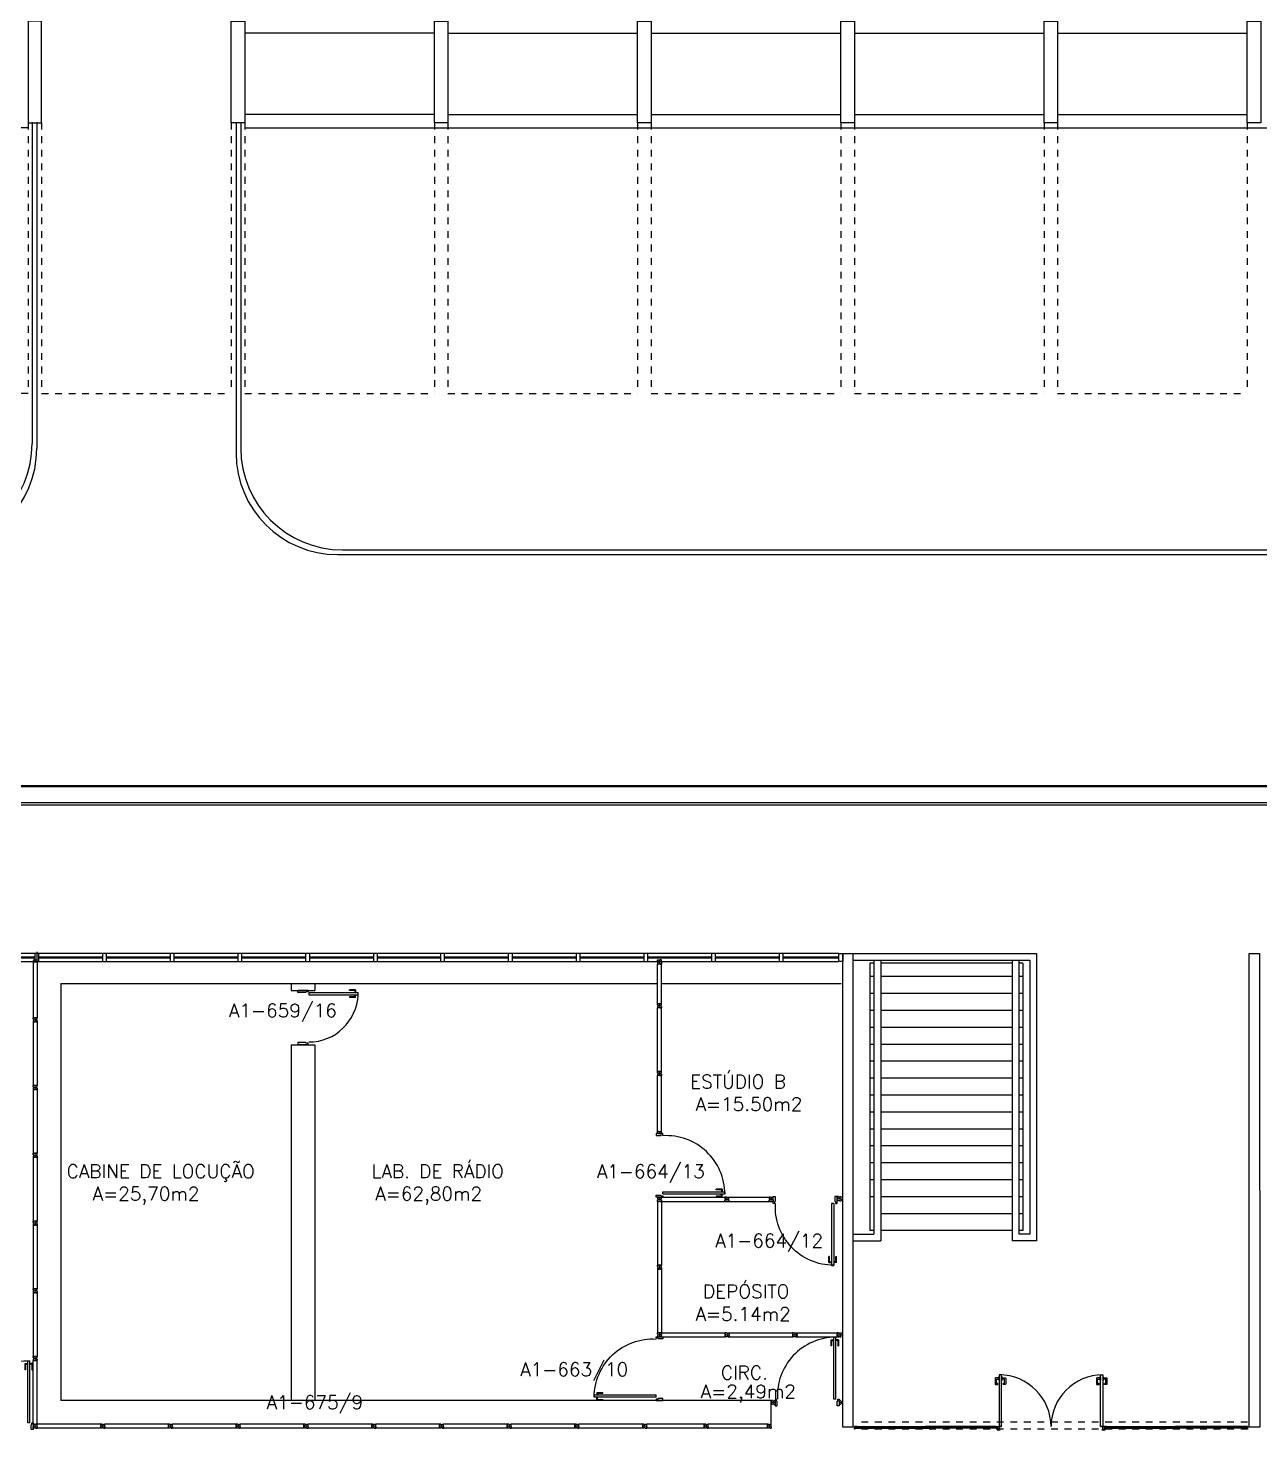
# Model space of a CAD drawing. Extents: x -16 to 243, y 482 to 579.
# Drawn here: x 186.18 to 204.37, y 504.93 to 525.62 of the extents above; entities that cross this region are included whole.
import ezdxf

# ---------------------------------------------------------------- set-up
doc = ezdxf.new("R2010")
doc.units = 0
doc.header["$LTSCALE"] = 0.02
doc.header["$MEASUREMENT"] = 0
doc.linetypes.add('HIDDEN', pattern=[0.375, 0.25, -0.125])
doc.linetypes.add('HIDDEN2', pattern=[0.1875, 0.125, -0.0625])
doc.layers.get('0').update_dxf_attribs({"linetype": 'CONTINUOUS'})
for name, color, linetype in [('ALV', 2, 'CONTINUOUS'), ('AR-ALV-CRT', 2, 'CONTINUOUS'), ('AR-ALV-VT2', 2, 'CONTINUOUS'), ('AR-BNC-VT2', 1, 'CONTINUOUS'), ('AR-COR', 2, 'CONTINUOUS'), ('AR-DIV-EXI', 2, 'CONTINUOUS'), ('AR-ESQ', 7, 'CONTINUOUS'), ('AR-PIS-DSN', 1, 'CONTINUOUS'), ('AREA', 2, 'CONTINUOUS'), ('BI-ESQ', 7, 'CONTINUOUS'), ('BI-POR-EXI', 7, 'CONTINUOUS'), ('BL-ESQ-PRJ', 1, 'HIDDEN'), ('DIV', 2, 'CONTINUOUS'), ('DT-ESQ-CRT', 43, 'CONTINUOUS'), ('DT-ESQ-VT1', 1, 'CONTINUOUS'), ('DT-ESQ-VT2', 2, 'CONTINUOUS'), ('ESTR', 3, 'CONTINUOUS'), ('PISO', 1, 'CONTINUOUS'), ('PROJ', 1, 'HIDDEN2'), ('TEXTO', 2, 'CONTINUOUS'), ('TEXTO-ENDEREÇO', 2, 'CONTINUOUS')]:
    doc.layers.add(name, color=color, linetype=linetype)
doc.styles.add('UNB-100', font='simplex.shx', dxfattribs={"height": 0.2})
doc.styles.add('UNB-100-1', font='simplex.shx', dxfattribs={"height": 0.2})

# ---------------------------------------------------------------- blocks, each defined once
blk = doc.blocks.new('PILAR-SLN')
blk.add_lwpolyline([(0.197, -42.97), (0.197, -44.47), (-0.003, -44.47), (-0.003, -42.97)], close=True)
blk = doc.blocks.new('PDV2D-SLN')
at = {"layer": 'DIV'}
for p, q in [((0.03, 0.05), (0.06, 0.05)), ((0.03, 0.035), (0.03, 0.05)), ((0.03, -0.035), (0.03, 0.035)), ((0.06, 0.05), (0.06, -0.02)), ((0.941, 0.05), (0.941, -0.02)), ((0.971, 0.05), (0.941, 0.05)), ((0.971, 0.035), (0.971, 0.05)), ((0.971, -0.035), (0.971, 0.035)), ((0.03, -0.05), (0.03, -0.035)), ((0.05, -0.05), (0.03, -0.05)), ((0.05, -0.02), (0.06, -0.02)), ((0.05, -0.02), (0.05, -0.05)), ((0.079, -0.05), (0.109, -0.05)), ((0.079, -0.05), (0.079, -0.965)), ((0.109, -0.05), (0.109, -0.965)), ((0.951, -0.02), (0.941, -0.02)), ((0.951, -0.02), (0.951, -0.05)), ((0.951, -0.05), (0.971, -0.05)), ((0.971, -0.05), (0.971, -0.035)), ((0.109, -0.965), (0.079, -0.965))]:
    blk.add_line(p, q, dxfattribs=at)
at = {"layer": 'DIV', "color": 1}
for p, q in [((0.036, -0.925), (0.036, -0.835)), ((0.046, -0.835), (0.036, -0.835)), ((0.036, -0.925), (0.076, -0.925)), ((0.046, -0.915), (0.046, -0.835)), ((0.046, -0.915), (0.076, -0.915)), ((0.141, -0.915), (0.111, -0.915)), ((0.151, -0.925), (0.111, -0.925)), ((0.141, -0.915), (0.141, -0.835)), ((0.141, -0.835), (0.151, -0.835)), ((0.151, -0.925), (0.151, -0.835))]:
    blk.add_line(p, q, dxfattribs=at)
blk.add_arc((0.076, -0.1), 0.864, 270.1564, 3.345, dxfattribs=at)
blk = doc.blocks.new('PE80-SLN')
at = {"color": 2}
for p, q in [((0.075, 0), (-0.075, 0)), ((-0.075, -0.03), (-0.075, 0)), ((0.075, 0), (0.075, -0.02)), ((0.04, -0.03), (-0.075, -0.03)), ((0.075, -0.02), (0.04, -0.02)), ((0.04, -0.03), (0.04, -0.02)), ((0.085, -0.03), (0.817, -0.03)), ((0.085, -0.03), (0.085, -0.065)), ((0.085, -0.065), (0.817, -0.065)), ((0.817, -0.065), (0.817, -0.03)), ((0.04, -0.771), (-0.075, -0.771)), ((-0.075, -0.771), (-0.075, -0.801)), ((0.075, -0.801), (-0.075, -0.801)), ((0.075, -0.802), (-0.075, -0.802)), ((0.04, -0.771), (0.04, -0.781)), ((0.075, -0.781), (0.04, -0.781)), ((0.075, -0.801), (0.075, -0.781))]:
    blk.add_line(p, q, dxfattribs=at)
at = {"color": 1}
for p, q in [((0.777, 0.01), (0.687, 0.01)), ((0.687, 0), (0.687, 0.01)), ((0.777, 0.01), (0.777, -0.03)), ((0.767, 0), (0.687, 0)), ((0.767, -0.095), (0.687, -0.095)), ((0.687, -0.095), (0.687, -0.105)), ((0.777, -0.105), (0.687, -0.105)), ((0.767, 0), (0.767, -0.03)), ((0.767, -0.095), (0.767, -0.065)), ((0.777, -0.105), (0.777, -0.065))]:
    blk.add_line(p, q, dxfattribs=at)
blk.add_arc((0.085, -0.03), 0.731, 270, 357.3429, dxfattribs=at)
blk = doc.blocks.new('DIVMT-SLN')
for p, q in [((-0.03, 0.03), (-0.03, 0.006)), ((-0.008, 0.03), (-0.03, 0.03)), ((-0.0185, 0.006), (-0.03, 0.006)), ((-0.0185, -0.006), (-0.0185, 0.006)), ((-0.008, 0.03), (-0.008, 0.02)), ((-0.008, 0.02), (0.008, 0.02)), ((-0.0051, 0), (0.0051, 0)), ((0.0051, 0), (-0.0051, 0)), ((-0.0051, 0), (0.0051, 0)), ((0, -0.0051), (0, 0.0051)), ((0, 0.0051), (0, -0.0051)), ((0.008, 0.03), (0.008, 0.02)), ((0.008, 0.03), (0.03, 0.03)), ((0.0205, 0.006), (0.03, 0.006)), ((0.0205, -0.006), (0.0205, 0.006)), ((0.0205, 0.006), (0.0205, -0.006)), ((0.0205, 0.006), (0.03, 0.006)), ((0.97, 0.03), (0.03, 0.03)), ((0.03, 0.006), (0.03, 0.03)), ((0.03, -0.03), (0.03, 0.03)), ((0.03, -0.005), (0.03, 0.005)), ((0.97, -0.03), (0.97, 0.03)), ((0.97, 0.03), (0.97, 0.009)), ((0.97, 0.009), (0.97, 0.027)), ((0.9795, 0.006), (0.97, 0.006)), ((0.97, -0.005), (0.97, 0.005)), ((0.9795, 0.006), (0.9795, -0.006)), ((1.0051, 0), (0.9949, 0)), ((1, 0.0051), (1, -0.0051)), ((-0.0185, -0.006), (-0.03, -0.006)), ((-0.03, -0.03), (-0.03, -0.006)), ((-0.008, -0.03), (-0.03, -0.03)), ((-0.008, -0.03), (-0.008, -0.02)), ((-0.008, -0.02), (0.008, -0.02)), ((0.008, -0.03), (0.008, -0.02)), ((0.008, -0.03), (0.03, -0.03)), ((0.0205, -0.006), (0.03, -0.006)), ((0.0205, -0.006), (0.03, -0.006)), ((0.03, -0.006), (0.03, -0.03)), ((0.97, -0.03), (0.03, -0.03)), ((0.9795, -0.006), (0.97, -0.006)), ((0.97, -0.009), (0.97, -0.027))]:
    blk.add_line(p, q)
blk = doc.blocks.new('MTINI-SLN')
for p, q in [((-0.03, 0.008), (-0.03, 0.03)), ((0.03, 0.03), (-0.03, 0.03)), ((-0.03, 0.008), (-0.02, 0.008)), ((-0.009, 0.03), (-0.027, 0.03)), ((-0.02, 0.008), (-0.02, 0)), ((-0.001, 0), (-0.02, 0)), ((-0.006, 0.02), (-0.006, 0.03)), ((-0.006, 0.023), (-0.006, 0.027)), ((-0.006, 0.02), (0.006, 0.02)), ((0.005, 0.03), (-0.005, 0.03)), ((0.005, 0), (-0.005, 0)), ((0.004, 0.02), (-0.004, 0.02)), ((0.02, 0), (-0.001, 0)), ((0, -0.005), (0, 0.005)), ((0.006, 0.02), (0.006, 0.03)), ((0.006, 0.023), (0.006, 0.027)), ((0.009, 0.03), (0.027, 0.03)), ((0.03, 0.008), (0.02, 0.008)), ((0.02, 0), (0.02, 0.008)), ((0.03, 0.008), (0.03, 0.03))]:
    blk.add_line(p, q)
blk = doc.blocks.new('DIV-SLN')
for p, q in [((-0.0051, 0), (0.0051, 0)), ((0, -0.0051), (0, 0.0051)), ((0.0205, 0.006), (0.03, 0.006)), ((0.0205, -0.006), (0.0205, 0.006)), ((0.03, 0.03), (0.97, 0.03)), ((0.03, 0.03), (0.03, -0.03)), ((0.03, 0.009), (0.03, 0.027)), ((0.03, 0.005), (0.03, -0.005)), ((0.97, 0.03), (0.97, -0.03)), ((0.9795, 0.006), (0.97, 0.006)), ((0.97, 0.005), (0.97, -0.005)), ((0.9795, -0.006), (0.9795, 0.006)), ((1.0051, 0), (0.9949, 0)), ((0.9949, 0), (1.0051, 0)), ((1, -0.0051), (1, 0.0051)), ((0.0205, -0.006), (0.03, -0.006)), ((0.03, -0.03), (0.03, -0.009)), ((0.03, -0.009), (0.03, -0.027)), ((0.03, -0.03), (0.97, -0.03)), ((0.9795, -0.006), (0.97, -0.006))]:
    blk.add_line(p, q)
blk = doc.blocks.new('MTT-SLN')
for p, q in [((-0.008, 0.03), (-0.03, 0.03)), ((-0.03, 0.03), (-0.03, 0.006)), ((-0.0185, 0.006), (-0.03, 0.006)), ((-0.0185, -0.006), (-0.0185, 0.006)), ((-0.008, 0.03), (-0.008, 0.02)), ((-0.008, 0.02), (0.008, 0.02)), ((-0.0051, 0), (0.0051, 0)), ((0, -0.0051), (0, 0.0051)), ((0.008, 0.03), (0.03, 0.03)), ((0.008, 0.03), (0.008, 0.02)), ((0.0205, -0.006), (0.0205, 0.006)), ((0.0205, 0.006), (0.03, 0.006)), ((0.03, 0.006), (0.03, 0.03)), ((-0.03, -0.03), (-0.03, -0.006)), ((-0.0185, -0.006), (-0.03, -0.006)), ((-0.008, -0.03), (-0.03, -0.03)), ((-0.008, -0.02), (0.008, -0.02)), ((-0.008, -0.03), (-0.008, -0.02)), ((0.008, -0.03), (0.008, -0.02)), ((0.008, -0.03), (0.03, -0.03)), ((0.0205, -0.006), (0.03, -0.006)), ((0.03, -0.006), (0.03, -0.03))]:
    blk.add_line(p, q)
blk = doc.blocks.new('esc-a-sl')
at = {"layer": 'AR-COR'}
for p, q in [((-2.81, 11.957), (-2.81, 16.2)), ((-2.81, 16.2), (-2.45, 16.2)), ((-2.45, 12.057), (-2.45, 16.2)), ((-0.1, 16.2), (-0.51, 16.2)), ((-0.51, 12.057), (-0.51, 16.2)), ((-2.71, 12.057), (-2.71, 16.1)), ((-2.71, 16.1), (-2.55, 16.1)), ((-2.55, 12.057), (-2.55, 16.1)), ((-0.1, 16.1), (-0.41, 16.1)), ((-0.41, 12.057), (-0.41, 16.1)), ((-0.1, 12.057), (-2.71, 12.057)), ((-0.1, 11.957), (-2.81, 11.957))]:
    blk.add_line(p, q, dxfattribs=at)
at = {"layer": 'AR-PIS-DSN'}
for p, q in [((-2.61, 12.1), (-2.61, 16.05)), ((-2.61, 16.05), (-2.55, 16.05)), ((-2.61, 12.1), (-2.61, 16.05)), ((-2.45, 16.05), (-0.51, 16.05)), ((-0.41, 16.05), (-0.35, 16.05)), ((-0.35, 12.1), (-0.35, 16.05)), ((-2.61, 15.8), (-2.55, 15.8)), ((-2.45, 15.8), (-0.51, 15.8)), ((-2.61, 15.55), (-2.55, 15.55)), ((-2.45, 15.55), (-0.51, 15.55)), ((-0.41, 15.55), (-0.35, 15.55)), ((-2.61, 15.3), (-2.55, 15.3)), ((-2.45, 15.3), (-0.51, 15.3)), ((-0.41, 15.3), (-0.35, 15.3)), ((-2.61, 15.05), (-2.55, 15.05)), ((-2.45, 15.05), (-0.51, 15.05)), ((-0.41, 15.05), (-0.35, 15.05)), ((-2.61, 14.8), (-2.55, 14.8)), ((-2.45, 14.8), (-0.51, 14.8)), ((-0.41, 14.8), (-0.35, 14.8)), ((-2.61, 14.55), (-2.55, 14.55)), ((-2.45, 14.55), (-0.51, 14.55)), ((-0.41, 14.55), (-0.35, 14.55)), ((-2.61, 14.3), (-2.55, 14.3)), ((-2.45, 14.3), (-0.51, 14.3)), ((-0.41, 14.3), (-0.35, 14.3)), ((-2.61, 14.05), (-2.55, 14.05)), ((-2.45, 14.05), (-0.51, 14.05)), ((-0.41, 14.05), (-0.35, 14.05)), ((-2.61, 13.8), (-2.55, 13.8)), ((-2.45, 13.8), (-0.51, 13.8)), ((-0.41, 13.8), (-0.35, 13.8)), ((-2.61, 13.55), (-2.55, 13.55)), ((-2.45, 13.55), (-0.51, 13.55)), ((-0.41, 13.55), (-0.35, 13.55)), ((-2.61, 13.3), (-2.55, 13.3)), ((-2.45, 13.3), (-0.51, 13.3)), ((-0.41, 13.3), (-0.35, 13.3)), ((-2.61, 13.05), (-2.55, 13.05)), ((-2.45, 13.05), (-0.51, 13.05)), ((-0.41, 13.05), (-0.35, 13.05)), ((-2.61, 12.8), (-2.55, 12.8)), ((-2.45, 12.8), (-0.51, 12.8)), ((-0.41, 12.8), (-0.35, 12.8)), ((-2.61, 12.55), (-2.55, 12.55)), ((-2.45, 12.55), (-0.51, 12.55)), ((-0.41, 12.55), (-0.35, 12.55)), ((-2.61, 12.3), (-2.55, 12.3)), ((-2.45, 12.3), (-0.51, 12.3)), ((-0.41, 12.3), (-0.35, 12.3)), ((-2.61, 12.1), (-2.55, 12.1)), ((-2.45, 12.1), (-0.51, 12.1)), ((-0.41, 12.1), (-0.35, 12.1))]:
    blk.add_line(p, q, dxfattribs=at)
blk = doc.blocks.new('ESQCIR2-SLN')
at = {"color": 2}
for p, q in [((0.06, 0.119), (0, 0.119)), ((0, 0.119), (0, 0)), ((0.06, -0.001), (0.06, 0.119)), ((0.06, 0.053), (1, 0.053)), ((1, 0.065), (0.061, 0.065)), ((1, 0.119), (1, 0)), ((1.06, 0.119), (1, 0.119)), ((1.06, -0.001), (1.06, 0.119)), ((1.06, 0.053), (2, 0.053)), ((2, 0.065), (1.061, 0.065)), ((2, 0.119), (2, 0)), ((2.06, 0.119), (2, 0.119)), ((2.06, -0.001), (2.06, 0.119)), ((2.06, 0.053), (3, 0.053)), ((3, 0.065), (2.061, 0.065)), ((3, 0.119), (3, 0)), ((3.06, 0.119), (3, 0.119)), ((3.06, -0.001), (3.06, 0.119)), ((3.06, 0.053), (4, 0.053)), ((4, 0.065), (3.061, 0.065)), ((4, 0.119), (4, 0)), ((4.06, 0.119), (4, 0.119)), ((4.06, -0.001), (4.06, 0.119)), ((4.06, 0.053), (5, 0.053)), ((5, 0.065), (4.061, 0.065)), ((5, 0.119), (5, 0)), ((5.06, 0.119), (5, 0.119)), ((5.06, -0.001), (5.06, 0.119)), ((5.06, 0.053), (6, 0.053)), ((6, 0.065), (5.061, 0.065)), ((0, -0.001), (0.06, -0.001)), ((1, -0.001), (1.06, -0.001)), ((2, -0.001), (2.06, -0.001)), ((3, -0.001), (3.06, -0.001)), ((4, -0.001), (4.06, -0.001)), ((5, -0.001), (5.06, -0.001))]:
    blk.add_line(p, q, dxfattribs=at)
at = {"color": 1}
for p, q in [((1, 0.119), (0.061, 0.119)), ((2, 0.119), (1.061, 0.119)), ((3, 0.119), (2.061, 0.119)), ((4, 0.119), (3.061, 0.119)), ((5, 0.119), (4.061, 0.119)), ((6, 0.119), (5.061, 0.119)), ((0.06, -0.001), (1, -0.001)), ((1.06, -0.001), (2, -0.001)), ((2.06, -0.001), (3, -0.001)), ((3.06, -0.001), (4, -0.001)), ((4.06, -0.001), (5, -0.001)), ((5.06, -0.001), (6, -0.001))]:
    blk.add_line(p, q, dxfattribs=at)
blk = doc.blocks.new('DIV006')
at = {"layer": 'AR-ALV-CRT', "color": 2}
blk.add_line((191.005, 17.642), (190.945, 17.642), dxfattribs=at)
at = {"layer": 'AR-ESQ', "color": 2}
for p, q in [((190.945, 17.642), (190.945, 17.523)), ((191.005, 17.642), (190.945, 17.642)), ((191.005, 17.522), (191.005, 17.642)), ((191.945, 17.642), (191.945, 17.523)), ((192.005, 17.642), (191.945, 17.642)), ((192.005, 17.522), (192.005, 17.642)), ((192.945, 17.642), (192.945, 17.523)), ((193.005, 17.642), (192.945, 17.642)), ((193.005, 17.522), (193.005, 17.642)), ((193.945, 17.642), (193.945, 17.523)), ((194.005, 17.642), (193.945, 17.642)), ((194.005, 17.522), (194.005, 17.642)), ((194.945, 17.642), (194.945, 17.523)), ((195.005, 17.642), (194.945, 17.642)), ((195.005, 17.522), (195.005, 17.642)), ((195.945, 17.642), (195.945, 17.523)), ((196.005, 17.642), (195.945, 17.642)), ((196.005, 17.522), (196.005, 17.642)), ((196.997, 17.642), (196.937, 17.642)), ((196.937, 17.642), (196.937, 17.523)), ((196.997, 17.522), (196.997, 17.642)), ((197.937, 17.642), (197.937, 17.523)), ((197.997, 17.642), (197.937, 17.642)), ((197.997, 17.522), (197.997, 17.642)), ((198.937, 17.642), (198.937, 17.523)), ((198.997, 17.642), (198.937, 17.642)), ((198.997, 17.522), (198.997, 17.642)), ((199.937, 17.642), (199.937, 17.523)), ((199.997, 17.642), (199.937, 17.642)), ((199.997, 17.522), (199.997, 17.642)), ((200.937, 17.642), (200.937, 17.523)), ((200.997, 17.642), (200.937, 17.642)), ((200.997, 17.522), (200.997, 17.642)), ((201.937, 17.642), (201.937, 17.523)), ((201.997, 17.642), (201.937, 17.642)), ((201.997, 17.522), (201.997, 17.642)), ((202.815, 17.642), (202.875, 17.642)), ((202.815, 17.522), (202.815, 17.642)), ((202.875, 17.642), (202.875, 17.522)), ((190.945, 17.522), (191.005, 17.522)), ((191.945, 17.588), (191.005, 17.588)), ((191.005, 17.576), (191.945, 17.576)), ((191.945, 17.522), (192.005, 17.522)), ((192.945, 17.588), (192.005, 17.588)), ((192.005, 17.576), (192.945, 17.576)), ((192.945, 17.522), (193.005, 17.522)), ((193.945, 17.588), (193.005, 17.588)), ((193.005, 17.576), (193.945, 17.576)), ((193.945, 17.522), (194.005, 17.522)), ((194.945, 17.588), (194.005, 17.588)), ((194.005, 17.576), (194.945, 17.576)), ((194.945, 17.522), (195.005, 17.522)), ((195.945, 17.588), (195.005, 17.588)), ((195.005, 17.576), (195.945, 17.576)), ((195.945, 17.522), (196.005, 17.522)), ((196.937, 17.588), (196.005, 17.588)), ((196.005, 17.576), (196.937, 17.576)), ((196.937, 17.522), (196.997, 17.522)), ((197.937, 17.588), (196.997, 17.588)), ((196.997, 17.576), (197.937, 17.576)), ((197.937, 17.522), (197.997, 17.522)), ((198.937, 17.588), (197.997, 17.588)), ((197.997, 17.576), (198.937, 17.576)), ((198.937, 17.522), (198.997, 17.522)), ((199.937, 17.588), (198.997, 17.588)), ((198.997, 17.576), (199.937, 17.576)), ((199.937, 17.522), (199.997, 17.522)), ((200.937, 17.588), (199.997, 17.588)), ((199.997, 17.576), (200.937, 17.576)), ((200.937, 17.522), (200.997, 17.522)), ((201.937, 17.588), (200.997, 17.588)), ((200.997, 17.576), (201.937, 17.576)), ((201.937, 17.522), (201.997, 17.522)), ((202.815, 17.588), (201.997, 17.588)), ((201.997, 17.576), (202.815, 17.576)), ((202.875, 17.522), (202.815, 17.522))]:
    blk.add_line(p, q, dxfattribs=at)
at = {"layer": 'AR-ESQ', "color": 1}
for p, q in [((191.945, 17.642), (191.005, 17.642)), ((192.945, 17.642), (192.005, 17.642)), ((193.945, 17.642), (193.005, 17.642)), ((194.945, 17.642), (194.005, 17.642)), ((195.945, 17.642), (195.005, 17.642)), ((196.937, 17.642), (196.005, 17.642)), ((197.937, 17.642), (196.997, 17.642)), ((198.937, 17.642), (197.997, 17.642)), ((199.937, 17.642), (198.997, 17.642)), ((200.937, 17.642), (199.997, 17.642)), ((201.937, 17.642), (200.997, 17.642)), ((202.815, 17.642), (201.997, 17.642)), ((191.005, 17.522), (191.945, 17.522)), ((192.005, 17.522), (192.945, 17.522)), ((193.005, 17.522), (193.945, 17.522)), ((194.005, 17.522), (194.945, 17.522)), ((195.005, 17.522), (195.945, 17.522)), ((196.005, 17.522), (196.937, 17.522)), ((196.997, 17.522), (197.937, 17.522)), ((197.997, 17.522), (198.937, 17.522)), ((198.997, 17.522), (199.937, 17.522)), ((199.997, 17.522), (200.937, 17.522)), ((200.997, 17.522), (201.937, 17.522)), ((201.997, 17.522), (202.815, 17.522))]:
    blk.add_line(p, q, dxfattribs=at)
at = {"layer": 'AR-ESQ', "rotation": 1.62844e-11}
blk.add_blockref('ESQCIR2-SLN', (184.945, 17.523), dxfattribs=at)
blk = doc.blocks.new('perfil esquadria-716-ch16')
at = {"layer": 'DT-ESQ-CRT'}
blk.add_lwpolyline([(0.0485, 0.0015), (0.0025, 0.0015, -0.4142136), (0.0015, 0.0025), (0.0015, 0.0125), (0, 0.0125), (0, 0.002, 0.4142136), (0.002, 0), (0.0485, 0, 1), (0.0485, 0.003), (0.036, 0.003, -0.4142136), (0.035, 0.004), (0.035, 0.023, 0.4142136), (0.033, 0.025), (0.002, 0.025, 0.4142136), (0, 0.023), (0, 0.0135), (0.0015, 0.0135), (0.0015, 0.0225, -0.4142136), (0.0025, 0.0235), (0.0325, 0.0235, -0.4142136), (0.0335, 0.0225), (0.0335, 0.0035, 0.4142136), (0.0355, 0.0015)], format="xyb", dxfattribs=at)
blk = doc.blocks.new('perfil cantoneira dobrada-200-ch16')
at = {"layer": 'DT-ESQ-CRT', "color": 2}
blk.add_lwpolyline([(0, 0.001), (0, 0.015, 0.439365), (-0.001, 0.016, 0.439365), (-0.002, 0.015), (-0.002, 0.002, -0.414214), (-0.002, 0.002), (-0.015, 0.002, 0.439365), (-0.016, 0.001, 0.439365), (-0.015, 0), (-0.002, 0, 0.414214)], format="xyb", close=True, dxfattribs=at)
blk = doc.blocks.new('baguete-1-2')
at = {"layer": 'DT-ESQ-CRT', "color": 2}
blk.add_lwpolyline([(0.00635, 0), (0.00635, 0.0115, 0.41421356), (0.00515, 0.0127), (-0.00515, 0.0127, 0.41421356), (-0.00635, 0.0115), (-0.00635, 0), (-0.00515, 0), (-0.00515, 0.0109, -0.41421356), (-0.00455, 0.0115), (0.00455, 0.0115, -0.41421356), (0.00515, 0.0109), (0.00515, 0)], format="xyb", close=True, dxfattribs=at)
blk = doc.blocks.new('perfil esquadria-737-ch16')
at = {"layer": 'DT-ESQ-CRT'}
for p in [(-0.023, 0.001), (0.011, 0.001)]:
    blk.add_line(p, (-0.01, 0.001), dxfattribs=at)
for points in [[(0.023, 0.001), (0.011, 0.001, -0.939472), (0.011, 0.003), (0.023, 0.003, -1), (0.023, 0), (-0.023, 0, -1), (-0.023, 0.003), (-0.012, 0.003, 0.414214), (-0.01, 0.005), (-0.01, 0.023, -0.414214), (-0.008, 0.025), (0.008, 0.025, -0.414214), (0.01, 0.023), (0.01, 0.002)], [(-0.01, 0.001, 0.372054), (-0.008, 0.003), (-0.008, 0.022, -0.414214), (-0.007, 0.023), (0.007, 0.023, -0.414214), (0.008, 0.022), (0.008, 0.002, 0.946822), (0.01, 0.002)]]:
    blk.add_lwpolyline(points, format="xyb", dxfattribs=at)
blk = doc.blocks.new("cantoneira-1 1-2''")
at = {"layer": 'DT-ESQ-CRT'}
blk.add_lwpolyline([(0.002, 0.0381), (0, 0.0381), (0, 0.002, 0.4142136), (0.002, 0), (0.0381, 0), (0.0381, 0.002), (0.003, 0.002, -0.4142136), (0.002, 0.003)], format="xyb", close=True, dxfattribs=at)
blk = doc.blocks.new('tubo industrial 30x50-ch16')
at = {"layer": 'DT-ESQ-CRT', "color": 2}
blk.add_lwpolyline([(0.0015, 0.0475, -0.4142136), (0.0025, 0.0485), (0.0275, 0.0485, -0.4142136), (0.0285, 0.0475), (0.0285, 0.0205), (0.03, 0.0205), (0.03, 0.048, 0.4142136), (0.028, 0.05), (0.002, 0.05, 0.4142136), (0, 0.048), (0, 0.002, 0.4142136), (0.002, 0), (0.028, 0, 0.4142136), (0.03, 0.002), (0.03, 0.0195), (0.0285, 0.0195), (0.0285, 0.0025, -0.4142136), (0.0275, 0.0015), (0.0025, 0.0015, -0.4142136), (0.0015, 0.0025)], format="xyb", close=True, dxfattribs=at)
blk = doc.blocks.new('ef01b-p')
at = {"layer": 'DT-ESQ-CRT'}
blk.add_lwpolyline([(2.104, -0.037), (2.103, -0.037), (2.103, 0.01, 0.414214), (2.102, 0.011), (2.088, 0.011), (2.088, 0.013), (2.102, 0.013, -0.414214), (2.104, 0.011)], format="xyb", close=True, dxfattribs=at)
at = {"layer": 'DT-ESQ-CRT', "color": 2}
blk.add_lwpolyline([(3.696, -0.037), (3.697, -0.037), (3.697, 0.01, -0.414214), (3.698, 0.011), (3.712, 0.011), (3.712, 0.013), (3.698, 0.013, 0.414214), (3.696, 0.011)], format="xyb", close=True, dxfattribs=at)
at = {"layer": 'DT-ESQ-VT1'}
for p, q in [((0.05, 0.013), (1.047, 0.013)), ((2.088, 0.013), (1.094, 0.013)), ((3.712, 0.013), (4.706, 0.013)), ((5.75, 0.013), (4.753, 0.013)), ((0.048, -0.012), (1.049, -0.012)), ((2.086, -0.012), (1.092, -0.012)), ((3.708, -0.012), (3.771, -0.012)), ((3.771, -0.012), (4.708, -0.012)), ((5.752, -0.012), (4.751, -0.012))]:
    blk.add_line(p, q, dxfattribs=at)
for points in [[(2.128, 0.731), (2.084, 0.731, 0.414214), (2.075, 0.722), (2.075, 0.642, 0.414214), (2.084, 0.633), (2.113, 0.633), (2.113, 0.651), (2.093, 0.651), (2.093, 0.713), (2.128, 0.713)], [(2.177, 0.731), (2.221, 0.731, -0.414214), (2.23, 0.722), (2.23, 0.642, -0.414214), (2.221, 0.633), (2.192, 0.633), (2.192, 0.651), (2.212, 0.651), (2.212, 0.713), (2.177, 0.713)], [(3.623, 0.731), (3.579, 0.731, 0.414214), (3.57, 0.722), (3.57, 0.642, 0.414214), (3.579, 0.633), (3.608, 0.633), (3.608, 0.651), (3.588, 0.651), (3.588, 0.713), (3.623, 0.713)], [(3.672, 0.731), (3.716, 0.731, -0.414214), (3.725, 0.722), (3.725, 0.642, -0.414214), (3.716, 0.633), (3.687, 0.633), (3.687, 0.651), (3.707, 0.651), (3.707, 0.713), (3.672, 0.713)]]:
    blk.add_lwpolyline(points, format="xyb", dxfattribs=at)
for points in [[(2.135, 0.748), (2.135, 0.696), (2.128, 0.696), (2.128, 0.748)], [(2.17, 0.748), (2.17, 0.696), (2.177, 0.696), (2.177, 0.748)], [(3.63, 0.748), (3.63, 0.696), (3.623, 0.696), (3.623, 0.748)], [(3.665, 0.748), (3.665, 0.696), (3.672, 0.696), (3.672, 0.748)], [(2.134, 0.012), (2.134, -0.02), (2.135, -0.02), (2.135, 0.012)], [(2.135, 0.013), (2.167, 0.013), (2.167, 0.012), (2.135, 0.012)], [(3.665, 0.013), (3.633, 0.013), (3.633, 0.012), (3.665, 0.012)], [(3.666, 0.012), (3.666, -0.02), (3.665, -0.02), (3.665, 0.012)]]:
    blk.add_lwpolyline(points, close=True, dxfattribs=at)
for centre, start, end in [((2.135, 0.012), 0, 89.9258), ((3.665, 0.012), 90.0742, 180)]:
    blk.add_arc(centre, 0.765, start, end, dxfattribs=at)
at = {"layer": 'DT-ESQ-VT2'}
for points in [[(2.135, 0.777), (2.135, 0.013), (2.17, 0.013), (2.17, 0.777)], [(3.665, 0.777), (3.665, 0.013), (3.63, 0.013), (3.63, 0.777)]]:
    blk.add_lwpolyline(points, close=True, dxfattribs=at)
for points in [[(0.044, 0.002), (0.044, 0.008), (1.059, 0.008), (1.059, 0.002), (0.044, 0.002)], [(2.096, 0.002), (2.096, 0.008), (1.082, 0.008), (1.082, 0.002), (2.096, 0.002)], [(3.704, 0.002), (3.704, 0.008), (4.718, 0.008), (4.718, 0.002), (3.704, 0.002)], [(5.756, 0.002), (5.756, 0.008), (4.741, 0.008), (4.741, 0.002), (5.756, 0.002)]]:
    blk.add_lwpolyline(points, dxfattribs=at)
at = {"xscale": -1}
for name, p, rotation in [("cantoneira-1 1-2''", (0, 0.015), 180), ('perfil esquadria-716-ch16', (0.002, 0.013), 180), ('perfil esquadria-737-ch16', (1.071, 0.013), 180), ('baguete-1-2', (1.061, -0.006), 90), ('baguete-1-2', (2.103, -0.006), 90), ('baguete-1-2', (5.763, -0.006), 90)]:
    blk.add_blockref(name, p, dxfattribs=dict(at, rotation=rotation))
for name, p, rotation in [('baguete-1-2', (0.037, -0.006), 270), ('baguete-1-2', (1.081, -0.006), 270), ('tubo industrial 30x50-ch16', (3.696, 0.013), 180), ('baguete-1-2', (3.697, -0.006), 270), ('perfil esquadria-716-ch16', (5.798, 0.013), 180), ("cantoneira-1 1-2''", (5.8, 0.015), 180)]:
    blk.add_blockref(name, p, dxfattribs=dict(rotation=rotation))
at = {"color": 2}
blk.add_blockref('perfil cantoneira dobrada-200-ch16', (3.666, -0.037), dxfattribs=at)
at = {"layer": 'DT-ESQ-VT2', "xscale": -1}
for name, p, rotation in [('tubo industrial 30x50-ch16', (2.104, 0.013), 180), ('baguete-1-2', (4.719, -0.006), 90)]:
    blk.add_blockref(name, p, dxfattribs=dict(at, rotation=rotation))
at = {"layer": 'DT-ESQ-VT2'}
for name, p, rotation in [('perfil esquadria-737-ch16', (4.729, 0.013), 180), ('baguete-1-2', (4.739, -0.006), 270)]:
    blk.add_blockref(name, p, dxfattribs=dict(at, rotation=rotation))
at = {"layer": 'DT-ESQ-VT2', "xscale": -1}
blk.add_blockref('perfil cantoneira dobrada-200-ch16', (2.134, -0.037), dxfattribs=at)

msp = doc.modelspace()

# ---------------------------------------------------------------- linework, layer by layer
at = {"layer": 'ALV'}
for p, q in [((6.209, 514.441), (222.384, 514.441)), ((6.209, 514.191), (222.184, 514.191))]:
    msp.add_line(p, q, dxfattribs=at)
at = {"layer": 'AR-ALV-CRT'}
for points in [[(198.362, 511.964), (198.362, 504.967), (198.212, 504.967), (198.212, 511.964)], [(204.367, 504.967), (204.212, 504.967), (204.212, 511.963), (204.362, 511.963)]]:
    msp.add_lwpolyline(points, close=True, dxfattribs=at)
at = {"layer": 'AR-ALV-VT2'}
for p, q in [((120.287, 514.426), (222.187, 514.426)), ((120.287, 514.156), (222.187, 514.156))]:
    msp.add_line(p, q, dxfattribs=at)
at = {"layer": 'AR-BNC-VT2'}
for p, q in [((186.668, 511.517), (186.668, 505.363)), ((186.668, 511.517), (195.477, 511.517)), ((190.068, 511.517), (190.068, 511.417)), ((190.068, 511.417), (190.418, 511.417)), ((190.418, 511.517), (190.418, 511.417)), ((195.537, 511.517), (198.187, 511.517)), ((190.068, 510.615), (190.418, 510.615)), ((190.068, 510.615), (190.068, 505.363)), ((190.418, 510.615), (190.418, 505.363)), ((197.155, 505.363), (186.668, 505.363)), ((197.155, 505.013), (197.155, 505.363))]:
    msp.add_line(p, q, dxfattribs=at)
at = {"layer": 'AR-DIV-EXI'}
for p, q in [((186.258, 511.867), (186.318, 511.867)), ((186.258, 511.837), (186.258, 511.013)), ((186.318, 511.867), (186.318, 511.987)), ((186.318, 511.837), (186.318, 511.013)), ((195.477, 511.845), (195.477, 511.867)), ((195.477, 511.867), (195.501, 511.867)), ((195.477, 511.845), (195.487, 511.845)), ((195.477, 511.829), (195.477, 511.807)), ((195.477, 511.829), (195.487, 511.829)), ((195.487, 511.845), (195.487, 511.829)), ((195.501, 511.856), (195.501, 511.867)), ((195.513, 511.856), (195.501, 511.856)), ((195.502, 511.837), (195.512, 511.837)), ((195.512, 511.837), (195.502, 511.837)), ((195.507, 511.842), (195.507, 511.832)), ((195.507, 511.832), (195.507, 511.842)), ((195.507, 511.842), (195.507, 511.832)), ((195.537, 511.867), (195.513, 511.867)), ((195.513, 511.856), (195.513, 511.867)), ((195.527, 511.845), (195.527, 511.829)), ((195.537, 511.845), (195.527, 511.845)), ((195.537, 511.829), (195.527, 511.829)), ((195.537, 511.845), (195.537, 511.867)), ((195.537, 511.829), (195.537, 511.807)), ((195.537, 511.807), (195.477, 511.807)), ((195.501, 511.807), (195.477, 511.807)), ((195.477, 511.217), (195.477, 511.807)), ((195.501, 511.817), (195.501, 511.807)), ((195.501, 511.817), (195.513, 511.817)), ((195.513, 511.817), (195.501, 511.817)), ((195.501, 511.817), (195.501, 511.807)), ((195.512, 511.807), (195.502, 511.807)), ((195.513, 511.817), (195.513, 511.807)), ((195.513, 511.817), (195.513, 511.807)), ((195.513, 511.807), (195.537, 511.807)), ((195.537, 511.217), (195.537, 511.807)), ((195.477, 511.217), (195.498, 511.217)), ((195.537, 511.217), (195.477, 511.217)), ((195.498, 511.217), (195.48, 511.217)), ((195.501, 511.208), (195.501, 511.217)), ((195.501, 511.208), (195.513, 511.208)), ((195.512, 511.217), (195.502, 511.217)), ((195.513, 511.208), (195.513, 511.217)), ((195.516, 511.217), (195.534, 511.217)), ((186.282, 511.013), (186.258, 511.013)), ((186.258, 510.991), (186.258, 511.013)), ((186.318, 511.013), (186.258, 511.013)), ((186.318, 511.013), (186.258, 511.013)), ((186.282, 511.004), (186.282, 511.013)), ((186.282, 511.004), (186.282, 511.013)), ((186.294, 511.004), (186.282, 511.004)), ((186.282, 511.004), (186.294, 511.004)), ((186.294, 511.004), (186.282, 511.004)), ((186.282, 511.004), (186.294, 511.004)), ((186.293, 511.013), (186.283, 511.013)), ((186.293, 511.013), (186.283, 511.013)), ((186.294, 511.013), (186.318, 511.013)), ((186.294, 511.004), (186.294, 511.013)), ((186.294, 511.004), (186.294, 511.013)), ((186.318, 510.991), (186.318, 511.013)), ((195.502, 511.187), (195.512, 511.187)), ((195.507, 511.182), (195.507, 511.192)), ((186.258, 510.991), (186.268, 510.991)), ((186.258, 510.975), (186.268, 510.975)), ((186.258, 510.975), (186.258, 510.953)), ((186.258, 510.953), (186.282, 510.953)), ((186.268, 510.975), (186.268, 510.991)), ((186.282, 510.965), (186.282, 510.953)), ((186.294, 510.965), (186.282, 510.965)), ((186.294, 510.965), (186.282, 510.965)), ((186.293, 510.983), (186.283, 510.983)), ((186.283, 510.983), (186.293, 510.983)), ((186.293, 510.983), (186.283, 510.983)), ((186.283, 510.983), (186.293, 510.983)), ((186.288, 510.978), (186.288, 510.988)), ((186.288, 510.988), (186.288, 510.978)), ((186.288, 510.978), (186.288, 510.988)), ((186.294, 510.965), (186.294, 510.953)), ((186.318, 510.953), (186.294, 510.953)), ((186.318, 510.991), (186.308, 510.991)), ((186.308, 510.975), (186.308, 510.991)), ((186.318, 510.975), (186.308, 510.975)), ((186.318, 510.975), (186.318, 510.953)), ((195.477, 510.197), (195.477, 510.219)), ((195.477, 510.219), (195.501, 510.219)), ((195.477, 510.197), (195.487, 510.197)), ((195.477, 510.181), (195.477, 510.159)), ((195.477, 510.181), (195.487, 510.181)), ((195.487, 510.197), (195.487, 510.181)), ((195.501, 510.207), (195.501, 510.219)), ((195.513, 510.207), (195.501, 510.207)), ((195.502, 510.189), (195.512, 510.189)), ((195.512, 510.189), (195.502, 510.189)), ((195.507, 510.194), (195.507, 510.183)), ((195.507, 510.183), (195.507, 510.194)), ((195.507, 510.194), (195.507, 510.183)), ((195.537, 510.219), (195.513, 510.219)), ((195.513, 510.207), (195.513, 510.219)), ((195.527, 510.197), (195.527, 510.181)), ((195.537, 510.197), (195.527, 510.197)), ((195.537, 510.181), (195.527, 510.181)), ((195.537, 510.197), (195.537, 510.219)), ((195.537, 510.181), (195.537, 510.159)), ((195.477, 509.334), (195.477, 510.159)), ((195.537, 510.159), (195.477, 510.159)), ((195.501, 510.159), (195.477, 510.159)), ((195.501, 510.168), (195.501, 510.159)), ((195.501, 510.168), (195.513, 510.168)), ((195.513, 510.168), (195.501, 510.168)), ((195.501, 510.168), (195.501, 510.159)), ((195.512, 510.159), (195.502, 510.159)), ((195.513, 510.168), (195.513, 510.159)), ((195.513, 510.168), (195.513, 510.159)), ((195.513, 510.159), (195.537, 510.159)), ((195.537, 509.334), (195.537, 510.159)), ((195.537, 508.363), (197.185, 508.363)), ((195.537, 508.303), (197.185, 508.303)), ((197.502, 506.333), (197.512, 506.333)), ((197.507, 506.338), (197.507, 506.328)), ((197.527, 506.339), (197.527, 506.327)), ((197.527, 506.339), (197.537, 506.339)), ((197.527, 506.327), (197.537, 506.327)), ((197.537, 506.363), (198.152, 506.363)), ((197.537, 506.303), (197.537, 506.363)), ((197.537, 506.363), (197.537, 506.342)), ((197.537, 506.342), (197.537, 506.36)), ((197.537, 506.328), (197.537, 506.338)), ((197.537, 506.324), (197.537, 506.306)), ((197.537, 506.303), (198.152, 506.303)), ((198.127, 506.339), (198.127, 506.363)), ((198.149, 506.363), (198.127, 506.363)), ((198.127, 506.303), (198.127, 506.363)), ((198.136, 506.339), (198.127, 506.339)), ((198.136, 506.339), (198.127, 506.339)), ((198.127, 506.328), (198.127, 506.338)), ((198.127, 506.327), (198.127, 506.303)), ((198.136, 506.327), (198.127, 506.327)), ((198.136, 506.327), (198.127, 506.327)), ((198.149, 506.303), (198.127, 506.303)), ((198.136, 506.327), (198.136, 506.339)), ((198.136, 506.339), (198.136, 506.327)), ((198.149, 506.363), (198.149, 506.353)), ((198.165, 506.353), (198.149, 506.353)), ((198.149, 506.303), (198.149, 506.313)), ((198.165, 506.313), (198.149, 506.313)), ((198.162, 506.333), (198.152, 506.333)), ((198.152, 506.333), (198.162, 506.333)), ((198.162, 506.333), (198.152, 506.333)), ((198.157, 506.328), (198.157, 506.338)), ((198.157, 506.338), (198.157, 506.328)), ((198.165, 506.363), (198.165, 506.353)), ((198.165, 506.363), (198.187, 506.363)), ((198.165, 506.303), (198.165, 506.313)), ((198.165, 506.303), (198.187, 506.303)), ((198.175, 506.339), (198.187, 506.339)), ((198.175, 506.327), (198.175, 506.339)), ((198.175, 506.327), (198.187, 506.327)), ((198.187, 506.363), (198.187, 506.339)), ((198.187, 506.303), (198.187, 506.327)), ((197.155, 505.303), (197.155, 505.363)), ((197.155, 505.363), (197.155, 505.342)), ((197.155, 505.342), (197.155, 505.36)), ((197.165, 505.339), (197.155, 505.339)), ((197.155, 505.328), (197.155, 505.338)), ((197.165, 505.327), (197.155, 505.327)), ((197.155, 505.324), (197.155, 505.306)), ((197.165, 505.339), (197.165, 505.327)), ((197.191, 505.333), (197.18, 505.333)), ((197.185, 505.338), (197.185, 505.328)), ((195.258, 505.013), (195.258, 504.989)), ((195.28, 505.013), (195.258, 505.013)), ((195.28, 505.013), (195.28, 505.003)), ((195.28, 505.003), (195.296, 505.003)), ((195.296, 505.013), (195.296, 505.003)), ((195.296, 505.013), (195.318, 505.013)), ((196.167, 505.013), (195.318, 505.013)), ((195.318, 504.989), (195.318, 505.013)), ((195.318, 504.953), (195.318, 505.013)), ((196.167, 504.953), (196.167, 505.013)), ((196.167, 505.013), (196.167, 504.992)), ((196.167, 505.013), (196.167, 504.989)), ((196.189, 505.013), (196.167, 505.013)), ((196.167, 504.992), (196.167, 505.01)), ((196.189, 505.013), (196.189, 505.003)), ((196.189, 505.003), (196.205, 505.003)), ((196.205, 505.013), (196.205, 505.003)), ((196.205, 505.013), (196.227, 505.013)), ((197.095, 505.013), (196.227, 505.013)), ((196.227, 504.989), (196.227, 505.013)), ((196.227, 504.953), (196.227, 505.013)), ((195.269, 504.989), (195.258, 504.989)), ((195.269, 504.977), (195.258, 504.977)), ((195.258, 504.953), (195.258, 504.977)), ((195.28, 504.953), (195.258, 504.953)), ((195.269, 504.977), (195.269, 504.989)), ((195.28, 504.953), (195.28, 504.963)), ((195.28, 504.963), (195.296, 504.963)), ((195.283, 504.983), (195.293, 504.983)), ((195.293, 504.983), (195.283, 504.983)), ((195.283, 504.983), (195.293, 504.983)), ((195.288, 504.978), (195.288, 504.988)), ((195.288, 504.988), (195.288, 504.978)), ((195.296, 504.953), (195.296, 504.963)), ((195.296, 504.953), (195.318, 504.953)), ((195.308, 504.989), (195.318, 504.989)), ((195.308, 504.977), (195.308, 504.989)), ((195.308, 504.989), (195.308, 504.977)), ((195.308, 504.989), (195.318, 504.989)), ((195.308, 504.977), (195.318, 504.977)), ((195.308, 504.977), (195.318, 504.977)), ((195.318, 504.978), (195.318, 504.988)), ((195.318, 504.977), (195.318, 504.953)), ((196.167, 504.953), (195.318, 504.953)), ((196.177, 504.989), (196.167, 504.989)), ((196.179, 504.989), (196.167, 504.989)), ((196.167, 504.978), (196.167, 504.988)), ((196.177, 504.977), (196.167, 504.977)), ((196.179, 504.977), (196.167, 504.977)), ((196.167, 504.953), (196.167, 504.977)), ((196.167, 504.974), (196.167, 504.956)), ((196.189, 504.953), (196.167, 504.953)), ((196.177, 504.989), (196.177, 504.977)), ((196.179, 504.977), (196.179, 504.989)), ((196.189, 504.953), (196.189, 504.963)), ((196.189, 504.963), (196.205, 504.963)), ((196.202, 504.983), (196.192, 504.983)), ((196.192, 504.983), (196.202, 504.983)), ((196.202, 504.983), (196.192, 504.983)), ((196.192, 504.983), (196.202, 504.983)), ((196.197, 504.988), (196.197, 504.978)), ((196.197, 504.978), (196.197, 504.988)), ((196.197, 504.988), (196.197, 504.978)), ((196.205, 504.953), (196.205, 504.963)), ((196.205, 504.953), (196.227, 504.953)), ((196.218, 504.989), (196.227, 504.989)), ((196.218, 504.977), (196.218, 504.989)), ((196.218, 504.989), (196.218, 504.977)), ((196.218, 504.989), (196.227, 504.989)), ((196.218, 504.977), (196.227, 504.977)), ((196.218, 504.977), (196.227, 504.977)), ((196.227, 504.978), (196.227, 504.988)), ((196.227, 504.977), (196.227, 504.953)), ((197.095, 504.953), (196.227, 504.953))]:
    msp.add_line(p, q, dxfattribs=at)
at = {"layer": 'BL-ESQ-PRJ'}
for p, q in [((204.187, 505.042), (198.389, 505.042)), ((204.187, 504.942), (198.389, 504.942))]:
    msp.add_line(p, q, dxfattribs=at)
at = {"layer": 'PISO'}
for p, q in [((192.184, 525.55), (189.384, 525.55)), ((192.384, 525.55), (195.184, 525.55)), ((195.384, 525.55), (198.184, 525.55)), ((198.384, 525.55), (201.184, 525.55)), ((201.384, 525.55), (204.184, 525.55)), ((192.184, 524.35), (189.384, 524.35)), ((192.384, 524.35), (195.184, 524.35)), ((195.384, 524.35), (198.184, 524.35)), ((198.384, 524.35), (201.184, 524.35)), ((201.384, 524.35), (204.184, 524.35)), ((186.184, 524.15), (177.184, 524.15)), ((186.244, 524.235), (186.244, 519.491)), ((186.314, 524.235), (186.314, 519.421)), ((189.255, 524.235), (189.255, 519.351)), ((189.325, 524.235), (189.325, 519.421)), ((189.384, 524.15), (222.184, 524.15)), ((190.755, 517.851), (220.864, 517.851)), ((190.825, 517.921), (220.794, 517.921))]:
    msp.add_line(p, q, dxfattribs=at)
for centre, start, end in [((184.744, 519.491), 270, 0), ((184.814, 519.421), 270, 0), ((190.755, 519.351), 180, 270), ((190.825, 519.421), 180, 270)]:
    msp.add_arc(centre, 1.5, start, end, dxfattribs=at)
at = {"layer": 'PROJ'}
for p, q in [((186.184, 524.227), (186.184, 520.227)), ((186.384, 524.227), (186.384, 520.227)), ((189.184, 524.227), (189.184, 520.227)), ((189.384, 524.227), (189.384, 520.227)), ((192.184, 524.227), (192.184, 520.227)), ((192.384, 524.227), (192.384, 520.227)), ((195.184, 524.227), (195.184, 520.227)), ((195.384, 524.227), (195.384, 520.227)), ((198.184, 524.227), (198.184, 520.227)), ((198.384, 524.227), (198.384, 520.227)), ((201.184, 524.227), (201.184, 520.227)), ((201.384, 524.227), (201.384, 520.227)), ((204.184, 524.227), (204.184, 520.227)), ((186.184, 520.227), (183.384, 520.227)), ((186.384, 520.227), (189.184, 520.227)), ((189.384, 520.227), (192.184, 520.227)), ((192.384, 520.227), (195.184, 520.227)), ((195.384, 520.227), (198.184, 520.227)), ((198.384, 520.227), (201.184, 520.227)), ((201.384, 520.227), (204.184, 520.227))]:
    msp.add_line(p, q, dxfattribs=at)

# ---------------------------------------------------------------- block references
at = {"extrusion": (0, 0, -1), "xscale": -1, "rotation": 179.9999741950348}
msp.add_blockref('esc-a-sl', (-198.262, 523.921), dxfattribs=at)
at = {"layer": 'AR-DIV-EXI'}
for name, p, rotation in [('MTINI-SLN', (186.288, 511.867), 180.0000258043724), ('MTINI-SLN', (186.288, 511.867), 180.0000258043724), ('DIVMT-SLN', (186.288, 509.983), 90.00002580436919), ('DIVMT-SLN', (186.288, 509.983), 90.00002580436919), ('DIVMT-SLN', (186.288, 508.983), 90.00002580436919), ('DIVMT-SLN', (186.288, 508.983), 90.00002580436919), ('DIVMT-SLN', (186.288, 507.983), 90.00002580436919), ('DIVMT-SLN', (186.288, 507.983), 90.00002580436919), ('MTT-SLN', (195.507, 508.333), 2.580437242834613e-05), ('DIVMT-SLN', (195.507, 507.333), 90.00002580436919), ('MTT-SLN', (196.502, 508.333), 2.580437242834613e-05), ('MTT-SLN', (197.155, 508.333), 2.580437242834613e-05), ('MTT-SLN', (198.157, 508.343), 2.580437242834613e-05), ('DIVMT-SLN', (186.288, 506.983), 90.00002580436919), ('DIVMT-SLN', (186.288, 506.983), 90.00002580436919), ('DIVMT-SLN', (195.507, 506.333), 90.00002580436919), ('DIVMT-SLN', (186.288, 505.983), 90.00002580436919), ('DIVMT-SLN', (186.288, 505.983), 90.00002580436919), ('DIV-SLN', (186.288, 504.983), 90.00002580436919), ('DIV-SLN', (186.288, 504.983), 90.00002580436919), ('MTT-SLN', (197.185, 505.333), 2.580437242834613e-05), ('MTINI-SLN', (198.187, 505.333), 90.00002580436919), ('DIVMT-SLN', (186.288, 504.983), 2.580437242834613e-05), ('DIVMT-SLN', (186.288, 504.983), 2.580437242834613e-05), ('DIVMT-SLN', (187.288, 504.983), 2.580437242834613e-05), ('DIVMT-SLN', (188.288, 504.983), 2.580437242834613e-05), ('DIVMT-SLN', (189.288, 504.983), 2.580437242834613e-05), ('DIVMT-SLN', (190.288, 504.983), 2.580437242834613e-05), ('DIVMT-SLN', (191.288, 504.983), 2.580437242834613e-05), ('DIVMT-SLN', (192.288, 504.983), 2.580437242834613e-05), ('DIVMT-SLN', (193.288, 504.983), 2.580437242834613e-05), ('DIVMT-SLN', (194.288, 504.983), 2.580437242834613e-05), ('MTT-SLN', (196.197, 504.983), 2.580437242834613e-05), ('MTT-SLN', (197.125, 504.983), 2.580437242834613e-05)]:
    msp.add_blockref(name, p, dxfattribs=dict(at, rotation=rotation))
at = {"layer": 'AR-DIV-EXI', "xscale": -1}
for name, p, rotation in [('DIVMT-SLN', (195.507, 511.189), 90.00002580436919), ('MTINI-SLN', (195.507, 509.305), 2.580409885766244e-05), ('DIVMT-SLN', (196.507, 506.333), 2.580437239885214e-05), ('DIVMT-SLN', (197.507, 506.333), 2.580437239885214e-05)]:
    msp.add_blockref(name, p, dxfattribs=dict(at, rotation=rotation))
at = {"layer": 'BI-ESQ'}
for name, p, rotation in [('DIV006', (-4.663, 494.32), 2.58043561439059e-05), ('ef01b-p', (198.387, 504.965), 2.570861340755191e-05)]:
    msp.add_blockref(name, p, dxfattribs=dict(at, rotation=rotation))
at = {"layer": 'BI-POR-EXI'}
for name, p, rotation in [('PE80-SLN', (190.243, 511.417), 2.580437242834613e-05), ('PDV2D-SLN', (195.507, 508.333), 90.00002580436919), ('PDV2D-SLN', (198.187, 505.333), 180.0000258043724), ('PDV2D-SLN', (186.288, 504.983), 180.0000258043724)]:
    msp.add_blockref(name, p, dxfattribs=dict(at, rotation=rotation))
at = {"layer": 'BI-POR-EXI', "xscale": -1}
for p, rotation in [((198.157, 508.323), 2.580409885766244e-05), ((195.507, 505.332), 270.0000258043692)]:
    msp.add_blockref('PDV2D-SLN', p, dxfattribs=dict(at, rotation=rotation))
at = {"layer": 'ESTR', "xscale": -1}
msp.add_blockref('PILAR-SLN', (186.381, 568.697), dxfattribs=at)
at = {"layer": 'ESTR'}
for p in [(189.187, 568.697), (192.187, 568.697), (195.187, 568.697), (198.187, 568.697), (201.187, 568.697), (204.187, 568.697)]:
    msp.add_blockref('PILAR-SLN', p, dxfattribs=at)

# ---------------------------------------------------------------- texts
at = {"layer": 'AREA', "style": 'UNB-100'}
for s, p in [('A=15.50m2', (196.038, 509.638)), ('A=25,70m2', (187.138, 508.315)), ('A=62,80m2', (191.31, 508.315)), ('A=5.14m2', (196.038, 506.54)), ('A=2,49m2', (196.115, 505.396))]:
    msp.add_text(s, height=0.2, dxfattribs=at).set_placement(p)
at = {"layer": 'TEXTO', "linetype": 'Continuous', "style": 'UNB-100'}
for s, p in [('ESTÚDIO B', (195.958, 509.971)), ('CABINE DE LOCUÇÃO', (186.754, 508.648)), ('LAB. DE RÁDIO', (191.256, 508.648)), ('DEPÓSITO', (196.147, 506.873)), ('CIRC.', (196.412, 505.674))]:
    msp.add_text(s, height=0.2, dxfattribs=at).set_placement(p)
at = {"layer": 'TEXTO-ENDEREÇO', "style": 'UNB-100-1'}
for s, p in [('A1-659/16', (189.15, 511.021)), ('A1-664/13', (194.581, 508.645)), ('A1-664/12', (196.328, 507.624)), ('A1-663/10', (193.45, 505.722)), ('A1-675/9', (189.707, 505.236))]:
    msp.add_text(s, height=0.2, dxfattribs=at).set_placement(p)

doc.saveas('drawing.dxf')
